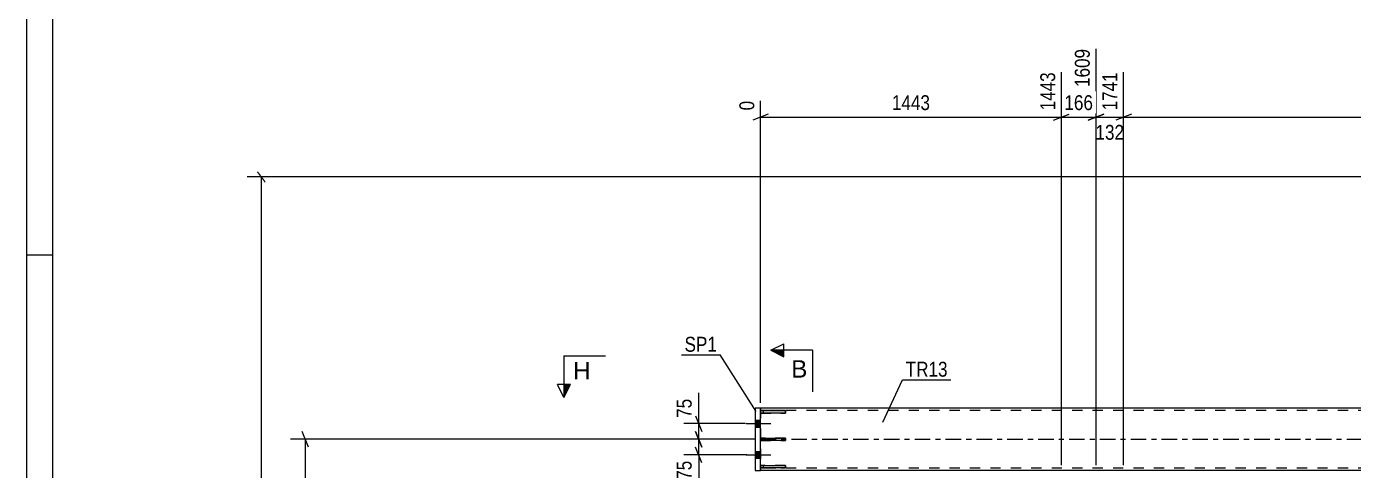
# Model space of a CAD drawing. Header units: millimetres. Extents: x -141 to 1048, y -561 to 280.
# Drawn here: x -140.8 to 113.7, y -6 to 79.3 of the extents above; entities that cross this region are included whole.
import ezdxf

# ---------------------------------------------------------------- set-up
doc = ezdxf.new("R2010")
doc.units = ezdxf.units.MM
doc.linetypes.add('DXK_LINE_DOT2', pattern=[3.9198, 1.9599, -1.9599])
doc.linetypes.add('DXK_LINE_DOT3', pattern=[5.9187, 2.979, -0.9799, 0.9799, -0.9799])
doc.styles.add('Arial', font='ARIAL.TTF', dxfattribs={"height": 0.2})
doc.styles.add('Arial Narrow', font='ARIALN.TTF', dxfattribs={"height": 0.2})

# ---------------------------------------------------------------- blocks, each defined once
blk = doc.blocks.new('Unknown-389626618-1160')
at = {"color": 5, "linetype": 'Continuous'}
for p, q in [((-140.8, 280.39), (-140.8, -560.61)), ((-135.8, 275.39), (-135.8, -555.61)), ((-135.8, 35.39), (-140.8, 35.39))]:
    blk.add_line(p, q, dxfattribs=at)
blk = doc.blocks.new('Part-389626618-6441 - 6323')
at = {"color": 2, "linetype": 'Continuous'}
for p, q in [((0, 6), (-1, 6)), ((-1, 6), (-1, -6)), ((0, -6), (0, 6)), ((-1, -6), (0, -6))]:
    blk.add_line(p, q, dxfattribs=at)
blk = doc.blocks.new('Part-389626618-6487 - 6323')
at = {"color": 2, "linetype": 'Continuous'}
for p, q in [((0, 0.24), (4.8, 0.24)), ((0, 0.24), (0, -0.24)), ((4.8, 0.24), (4.8, -0.24)), ((4.8, -0.24), (0, -0.24))]:
    blk.add_line(p, q, dxfattribs=at)
at = {"color": 7, "linetype": 'DXK_LINE_DOT2'}
blk.add_line((0.6, -0.24), (0.6, 0.24), dxfattribs=at)
blk = doc.blocks.new('Part-389626618-6488 - 6323')
at = {"color": 2, "linetype": 'Continuous'}
for p, q in [((0, 5.5), (4.8, 5.5)), ((0, 5.5), (0, 5.02)), ((4.8, 5.5), (4.8, 5.02)), ((4.8, 5.02), (0, 5.02))]:
    blk.add_line(p, q, dxfattribs=at)
at = {"color": 7, "linetype": 'DXK_LINE_DOT2'}
blk.add_line((0.6, 5.02), (0.6, 5.5), dxfattribs=at)
blk = doc.blocks.new('Part-389626618-6489 - 6323')
at = {"color": 2, "linetype": 'Continuous'}
for p, q in [((0, -5.5), (0, -5.02)), ((0, -5.02), (4.8, -5.02)), ((4.8, -5.02), (4.8, -5.5)), ((4.8, -5.5), (0, -5.5))]:
    blk.add_line(p, q, dxfattribs=at)
at = {"color": 7, "linetype": 'DXK_LINE_DOT2'}
blk.add_line((0.6, -5.5), (0.6, -5.02), dxfattribs=at)
blk = doc.blocks.new('Part-389626618-6490 - 6323')
at = {"color": 7, "linetype": 'DXK_LINE_DOT2'}
for p, q in [((4.8, 0.24), (0, 0.24)), ((0, 0.24), (0, -0.24)), ((0.6, -0.24), (0.6, 0.24)), ((4.8, -0.24), (4.8, 0.24)), ((0, -0.24), (4.8, -0.24))]:
    blk.add_line(p, q, dxfattribs=at)
blk = doc.blocks.new('Part-389626618-6491 - 6323')
at = {"color": 7, "linetype": 'DXK_LINE_DOT2'}
for p, q in [((4.8, 5.5), (0, 5.5)), ((0, 5.5), (0, 5.02)), ((0.6, 5.02), (0.6, 5.5)), ((4.8, 5.02), (4.8, 5.5)), ((0, 5.02), (4.8, 5.02))]:
    blk.add_line(p, q, dxfattribs=at)
blk = doc.blocks.new('Part-389626618-6492 - 6323')
at = {"color": 7, "linetype": 'DXK_LINE_DOT2'}
for p, q in [((4.8, -5.02), (0, -5.02)), ((0, -5.02), (0, -5.5)), ((0.6, -5.5), (0.6, -5.02)), ((4.8, -5.5), (4.8, -5.02)), ((0, -5.5), (4.8, -5.5))]:
    blk.add_line(p, q, dxfattribs=at)
blk = doc.blocks.new('Part-389626618-6505 - 6323')
at = {"color": 2, "linetype": 'Continuous'}
for p, q in [((150.47, 6), (0, 6)), ((429.4, -6), (0, -6))]:
    blk.add_line(p, q, dxfattribs=at)
at = {"color": 7, "linetype": 'DXK_LINE_DOT2'}
for p, q in [((0, 6), (0, -6)), ((555.64, 5.52), (0, 5.52)), ((555.64, -5.52), (0, -5.52))]:
    blk.add_line(p, q, dxfattribs=at)
at = {"color": 7, "linetype": 'DXK_LINE_DOT3'}
blk.add_line((0, 0), (555.64, 0), dxfattribs=at)
blk = doc.blocks.new('Bolt-389626618-6560 - 6323')
at = {"linetype": 'Continuous'}
for points in [[(-1, 3.66), (-1, 2.34), (0, 2.34), (0, 3.66)], [(-1, 3.66), (-1, 2.34), (0, 2.34), (0, 3.66)], [(-1, -2.34), (-1, -3.66), (0, -3.66), (0, -2.34)], [(-1, -2.34), (-1, -3.66), (0, -3.66), (0, -2.34)]]:
    blk.add_hatch(color=1, dxfattribs=at).paths.add_polyline_path(points)
at = {"color": 1, "linetype": 'Continuous'}
for p, q in [((-2.76, 3), (2, 3)), ((-2.76, 3), (2, 3)), ((-1, 3.66), (0, 3.66)), ((-1, 3.66), (0, 3.66)), ((-1, 2.34), (0, 2.34)), ((-1, 2.34), (0, 2.34)), ((-1, -2.34), (0, -2.34)), ((-1, -2.34), (0, -2.34)), ((-2.76, -3), (2, -3)), ((-2.76, -3), (2, -3)), ((-1, -3.66), (0, -3.66)), ((-1, -3.66), (0, -3.66))]:
    blk.add_line(p, q, dxfattribs=at)
blk = doc.blocks.new('StraightDimension-389626618-53089 - 6323')
at = {"color": 7, "linetype": 'Continuous'}
for p, q in [((-2.86, 3), (-14.71, 3)), ((-12.46, 4.5), (-11.26, 1.5)), ((-11.86, 0), (-11.86, 3)), ((-1, 0), (-14.71, 0)), ((-11.26, -1.5), (-12.46, 1.5))]:
    blk.add_line(p, q, dxfattribs=at)
at = {"color": 0}
blk.add_wipeout([(-12.61, 8.38), (-16.81, 8.38), (-16.81, 3.52), (-12.61, 3.52)], dxfattribs=at)
at = {"color": 7, "linetype": 'Continuous'}
blk.add_line((-11.86, 3), (-11.86, 8.91), dxfattribs=at)
blk.add_line((-11.86, 3), (-11.86, 8.91), dxfattribs=at)
at = {"color": 3, "style": 'Arial Narrow'}
blk.add_text('75', height=2.863, rotation=90.0002, dxfattribs=at).set_placement((-13.21, 4.12))
blk = doc.blocks.new('StraightDimension-389626618-6786 - 6323')
at = {"color": 7, "linetype": 'Continuous'}
for p, q in [((64.36, -5), (64.36, 75)), ((69.64, -5), (69.64, 70.5)), ((62.86, 61.29), (65.86, 62.49)), ((64.36, 61.89), (69.64, 61.89)), ((71.14, 62.49), (68.14, 61.29))]:
    blk.add_line(p, q, dxfattribs=at)
at = {"color": 0, "linetype": 'Continuous'}
blk.add_wipeout([(69.04, 71.1), (64.84, 71.1), (64.84, 62.59), (69.04, 62.59)], dxfattribs=at)
at = {"color": 0}
blk.add_wipeout([(70.34, 56.94), (70.34, 61.14), (63.66, 61.14), (63.66, 56.94)], dxfattribs=at)
at = {"color": 3, "linetype": 'Continuous', "style": 'Arial Narrow'}
blk.add_text('1741', height=2.863, rotation=90.0002, dxfattribs=at).set_placement((68.44, 63.19))
at = {"color": 3, "style": 'Arial Narrow'}
blk.add_text('132', height=2.863, dxfattribs=at).set_placement((64.26, 57.54))
blk = doc.blocks.new('StraightDimension-389626618-53090 - 6323')
at = {"color": 7, "linetype": 'Continuous'}
for p, q in [((-1, 0), (-14.71, 0)), ((-12.46, 1.5), (-11.26, -1.5)), ((-11.86, -3), (-11.86, 0)), ((-11.26, -4.5), (-12.46, -1.5)), ((-2.6, -3), (-14.71, -3))]:
    blk.add_line(p, q, dxfattribs=at)
at = {"color": 0}
blk.add_wipeout([(-12.61, -3.53), (-16.81, -3.53), (-16.81, -8.38), (-12.61, -8.38)], dxfattribs=at)
at = {"color": 7, "linetype": 'Continuous'}
blk.add_line((-11.86, -3), (-11.86, -8.91), dxfattribs=at)
blk.add_line((-11.86, -3), (-11.86, -8.91), dxfattribs=at)
at = {"color": 3, "style": 'Arial Narrow'}
blk.add_text('75', height=2.863, rotation=90.0002, dxfattribs=at).set_placement((-13.21, -7.78))
blk = doc.blocks.new('StraightDimension-389626618-6775 - 6323')
at = {"color": 7, "linetype": 'Continuous'}
for p, q in [((64.36, -5), (64.36, 75)), ((57.73, -5), (57.73, 70.5)), ((56.23, 61.29), (59.23, 62.49)), ((57.73, 61.89), (64.36, 61.89)), ((65.86, 62.49), (62.86, 61.29))]:
    blk.add_line(p, q, dxfattribs=at)
at = {"color": 0}
blk.add_wipeout([(64.39, 62.64), (64.39, 66.84), (57.7, 66.84), (57.7, 62.64)], dxfattribs=at)
at = {"color": 0, "linetype": 'Continuous'}
blk.add_wipeout([(63.76, 75.6), (59.56, 75.6), (59.56, 67.09), (63.76, 67.09)], dxfattribs=at)
at = {"color": 3, "linetype": 'Continuous', "style": 'Arial Narrow'}
blk.add_text('1609', height=2.863, rotation=90.0002, dxfattribs=at).set_placement((63.16, 67.69))
at = {"color": 3, "style": 'Arial Narrow'}
blk.add_text('166', height=2.863, dxfattribs=at).set_placement((58.3, 63.24))
blk = doc.blocks.new('StraightDimension-389626618-24314 - 6323')
at = {"linetype": 'Continuous'}
blk.add_hatch(color=7, dxfattribs=at).paths.add_polyline_path([(-96.58, 51.3), (-96.43, 51.5), (-94.93, 49.5), (-95.08, 49.3)])
at = {"color": 7, "linetype": 'Continuous'}
for p, q in [((184.48, 50.4), (-98.45, 50.4)), ((-95.75, -138.4), (-95.75, 50.4))]:
    blk.add_line(p, q, dxfattribs=at)
blk = doc.blocks.new('StraightDimension-389626618-6766 - 6323')
at = {"color": 7, "linetype": 'Continuous'}
for p, q in [((57.73, -5), (57.73, 70.5)), ((0, 7), (0, 65.02)), ((1.5, 62.49), (-1.5, 61.29)), ((0, 61.89), (57.73, 61.89)), ((56.23, 61.29), (59.23, 62.49))]:
    blk.add_line(p, q, dxfattribs=at)
at = {"color": 0, "linetype": 'Continuous'}
for points in [[(57.13, 71.1), (52.93, 71.1), (52.93, 62.59), (57.13, 62.59)], [(-0.6, 65.62), (-4.8, 65.62), (-4.8, 62.59), (-0.6, 62.59)]]:
    blk.add_wipeout(points, dxfattribs=at)
at = {"color": 0}
blk.add_wipeout([(33.12, 62.64), (33.12, 66.84), (24.61, 66.84), (24.61, 62.64)], dxfattribs=at)
at = {"color": 3, "linetype": 'Continuous', "style": 'Arial Narrow'}
for s, height, p in [('1443', 2.863, (56.53, 63.19)), ('0', 2.86, (-1.2, 63.19))]:
    blk.add_text(s, height=height, rotation=90.0002, dxfattribs=at).set_placement(p)
at = {"color": 3, "style": 'Arial Narrow'}
blk.add_text('1443', height=2.863, dxfattribs=at).set_placement((25.21, 63.24))
blk = doc.blocks.new('StraightDimension-389626618-6794 - 6323')
at = {"color": 7, "linetype": 'Continuous'}
for p, q in [((69.64, -5), (69.64, 70.5)), ((177.73, -5), (177.73, 70.5)), ((71.14, 62.49), (68.14, 61.29)), ((69.64, 61.89), (177.73, 61.89)), ((176.23, 61.29), (179.23, 62.49))]:
    blk.add_line(p, q, dxfattribs=at)
at = {"color": 0, "linetype": 'Continuous'}
blk.add_wipeout([(177.13, 71.1), (172.93, 71.1), (172.93, 62.59), (177.13, 62.59)], dxfattribs=at)
at = {"color": 0}
blk.add_wipeout([(127.94, 62.64), (127.94, 66.84), (119.43, 66.84), (119.43, 62.64)], dxfattribs=at)
at = {"color": 3, "linetype": 'Continuous', "style": 'Arial Narrow'}
blk.add_text('4443', height=2.863, rotation=90.0002, dxfattribs=at).set_placement((176.53, 63.19))
at = {"color": 3, "style": 'Arial Narrow'}
blk.add_text('2702', height=2.863, dxfattribs=at).set_placement((120.03, 63.24))
blk = doc.blocks.new('StraightDimension-389626618-7387 - 6323')
at = {"color": 7, "linetype": 'Continuous'}
for p, q in [((-1, 0), (-90.16, 0)), ((-86.71, -1.5), (-87.91, 1.5)), ((-87.31, -127.6), (-87.31, 0)), ((-87.91, -126.1), (-86.71, -129.1)), ((-73, -127.6), (-90.16, -127.6))]:
    blk.add_line(p, q, dxfattribs=at)
at = {"color": 0}
blk.add_wipeout([(-88.06, -59.54), (-92.26, -59.54), (-92.26, -68.06), (-88.06, -68.06)], dxfattribs=at)
at = {"color": 3, "style": 'Arial Narrow'}
blk.add_text('3190', height=2.863, rotation=90.0002, dxfattribs=at).set_placement((-88.66, -67.46))
blk = doc.blocks.new('SectionMark-389626618-34567 - 6323')
at = {"color": 6, "linetype": 'Continuous'}
for p, q in [((-37.72, 16), (-37.72, 8)), ((-37.72, 8), (-38.97, 10.5))]:
    blk.add_line(p, q, dxfattribs=at)
at = {"color": 0, "linetype": 'Continuous'}
blk.add_wipeout([(-32.6, 11.5), (-32.6, 15), (-35.97, 15), (-35.97, 11.5)], dxfattribs=at)
at = {"linetype": 'Continuous'}
blk.add_hatch(color=6, dxfattribs=at).paths.add_polyline_path([(-37.72, 10.5), (-36.47, 10.5), (-37.72, 8)])
at = {"color": 6, "linetype": 'Continuous'}
for p, q in [((-37.72, 16), (-29.72, 16)), ((-36.47, 10.5), (-38.97, 10.5)), ((-37.72, 8), (-36.47, 10.5))]:
    blk.add_line(p, q, dxfattribs=at)
at = {"color": 3, "linetype": 'Continuous', "style": 'Arial'}
blk.add_text('H', height=3.34, dxfattribs=at).set_placement((-35.97, 11.5))
blk = doc.blocks.new('Mark-389626618-6437 - 6323')
at = {"color": 0}
blk.add_wipeout([(-8.36, 16.82), (-8.36, 19.82), (-14.57, 19.82), (-14.57, 16.82)], dxfattribs=at)
blk.add_wipeout([(-8.36, 16.82), (-8.36, 19.82), (-14.57, 19.82), (-14.57, 16.82)], dxfattribs=at)
at = {"color": 30, "linetype": 'Continuous'}
for p in [(-15.17, 16.22), (-0.85, 5.31)]:
    blk.add_line(p, (-7.76, 16.22), dxfattribs=at)
at = {"color": 3, "style": 'Arial Narrow'}
blk.add_text('SP1', height=2.863, dxfattribs=at).set_placement((-14.57, 16.82))
blk = doc.blocks.new('Mark-389626618-6501 - 6323')
at = {"color": 0}
blk.add_wipeout([(35.9, 12.03), (35.9, 15.03), (27.86, 15.03), (27.86, 12.03)], dxfattribs=at)
blk.add_wipeout([(35.9, 12.03), (35.9, 15.03), (27.86, 15.03), (27.86, 12.03)], dxfattribs=at)
at = {"color": 30, "linetype": 'Continuous'}
for p, q in [((23.49, 3.27), (27.26, 11.43)), ((27.26, 11.43), (36.5, 11.43))]:
    blk.add_line(p, q, dxfattribs=at)
at = {"color": 3, "style": 'Arial Narrow'}
blk.add_text('TR13', height=2.863, dxfattribs=at).set_placement((27.86, 12.03))
blk = doc.blocks.new('SectionMark-389626618-7765 - 6323')
at = {"linetype": 'Continuous'}
for points in [[(4.5, 17.1), (4.5, 15.85), (2, 17.1)], [(4.5, -19.13), (4.5, -20.38), (2, -20.38)]]:
    blk.add_hatch(color=6, dxfattribs=at).paths.add_polyline_path(points)
at = {"color": 6, "linetype": 'Continuous'}
for p, q in [((2, 17.1), (4.5, 18.35)), ((4.5, 15.85), (4.5, 18.35)), ((10, 17.1), (2, 17.1)), ((2, 17.1), (4.5, 15.85)), ((2, -20.38), (4.5, -19.13)), ((4.5, -19.13), (4.5, -21.63)), ((10, -20.38), (2, -20.38)), ((4.5, -21.63), (2, -20.38))]:
    blk.add_line(p, q, dxfattribs=at)
at = {"color": 0, "linetype": 'Continuous'}
for points in [[(9, 11.85), (9, 15.35), (5.89, 15.35), (5.89, 11.85)], [(9, -18.63), (9, -15.13), (5.89, -15.13), (5.89, -18.63)]]:
    blk.add_wipeout(points, dxfattribs=at)
at = {"color": 6, "linetype": 'Continuous'}
for p, q in [((10, 17.1), (10, 9.1)), ((10, -20.38), (10, -12.38))]:
    blk.add_line(p, q, dxfattribs=at)
at = {"color": 3, "linetype": 'Continuous', "style": 'Arial'}
for p in [(5.89, 11.85), (5.89, -18.63)]:
    blk.add_text('B', height=3.34, dxfattribs=at).set_placement(p)

msp = doc.modelspace()

# ---------------------------------------------------------------- block references
for name in ['Unknown-389626618-1160', 'Part-389626618-6505 - 6323', 'Part-389626618-6441 - 6323', 'Part-389626618-6488 - 6323', 'Part-389626618-6491 - 6323', 'Bolt-389626618-6560 - 6323', 'Part-389626618-6487 - 6323', 'Part-389626618-6490 - 6323', 'Part-389626618-6489 - 6323', 'Part-389626618-6492 - 6323']:
    msp.add_blockref(name, (0, 0))

# ---------------------------------------------------------------- next in the draw order: block references
for name in ['StraightDimension-389626618-6786 - 6323', 'StraightDimension-389626618-53089 - 6323']:
    msp.add_blockref(name, (0, 0))

# ---------------------------------------------------------------- next in the draw order: block references
for name in ['StraightDimension-389626618-6775 - 6323', 'StraightDimension-389626618-53090 - 6323']:
    msp.add_blockref(name, (0, 0))

# ---------------------------------------------------------------- next in the draw order: block references
msp.add_blockref('StraightDimension-389626618-24314 - 6323', (0, 0))

# ---------------------------------------------------------------- next in the draw order: block references
for name in ['StraightDimension-389626618-6766 - 6323', 'StraightDimension-389626618-6794 - 6323']:
    msp.add_blockref(name, (0, 0))

# ---------------------------------------------------------------- next in the draw order: block references
for name in ['SectionMark-389626618-34567 - 6323', 'StraightDimension-389626618-7387 - 6323']:
    msp.add_blockref(name, (0, 0))

# ---------------------------------------------------------------- next in the draw order: block references
for name in ['Mark-389626618-6437 - 6323', 'SectionMark-389626618-7765 - 6323', 'Mark-389626618-6501 - 6323']:
    msp.add_blockref(name, (0, 0))

doc.saveas('drawing.dxf')
